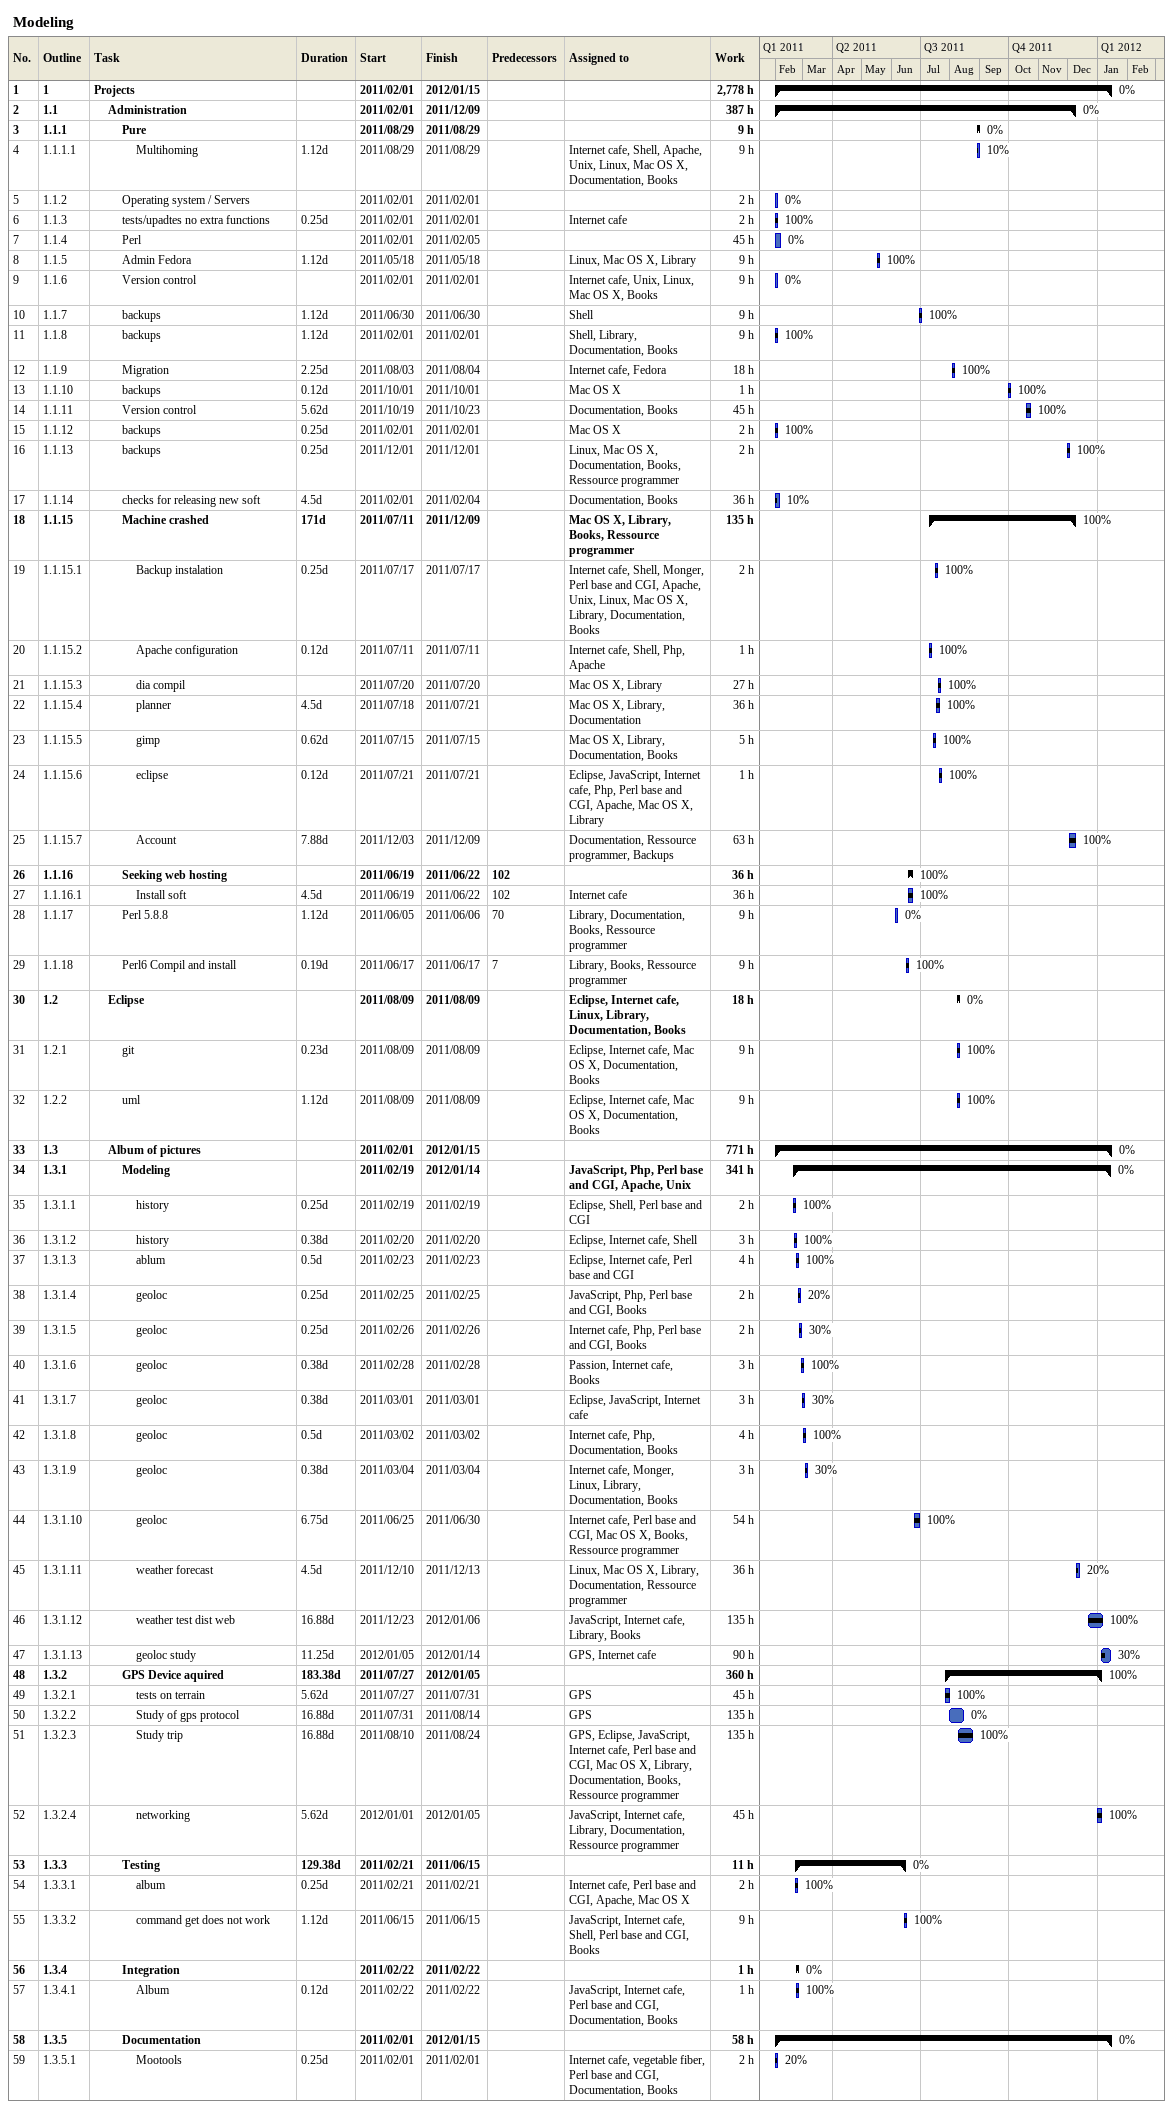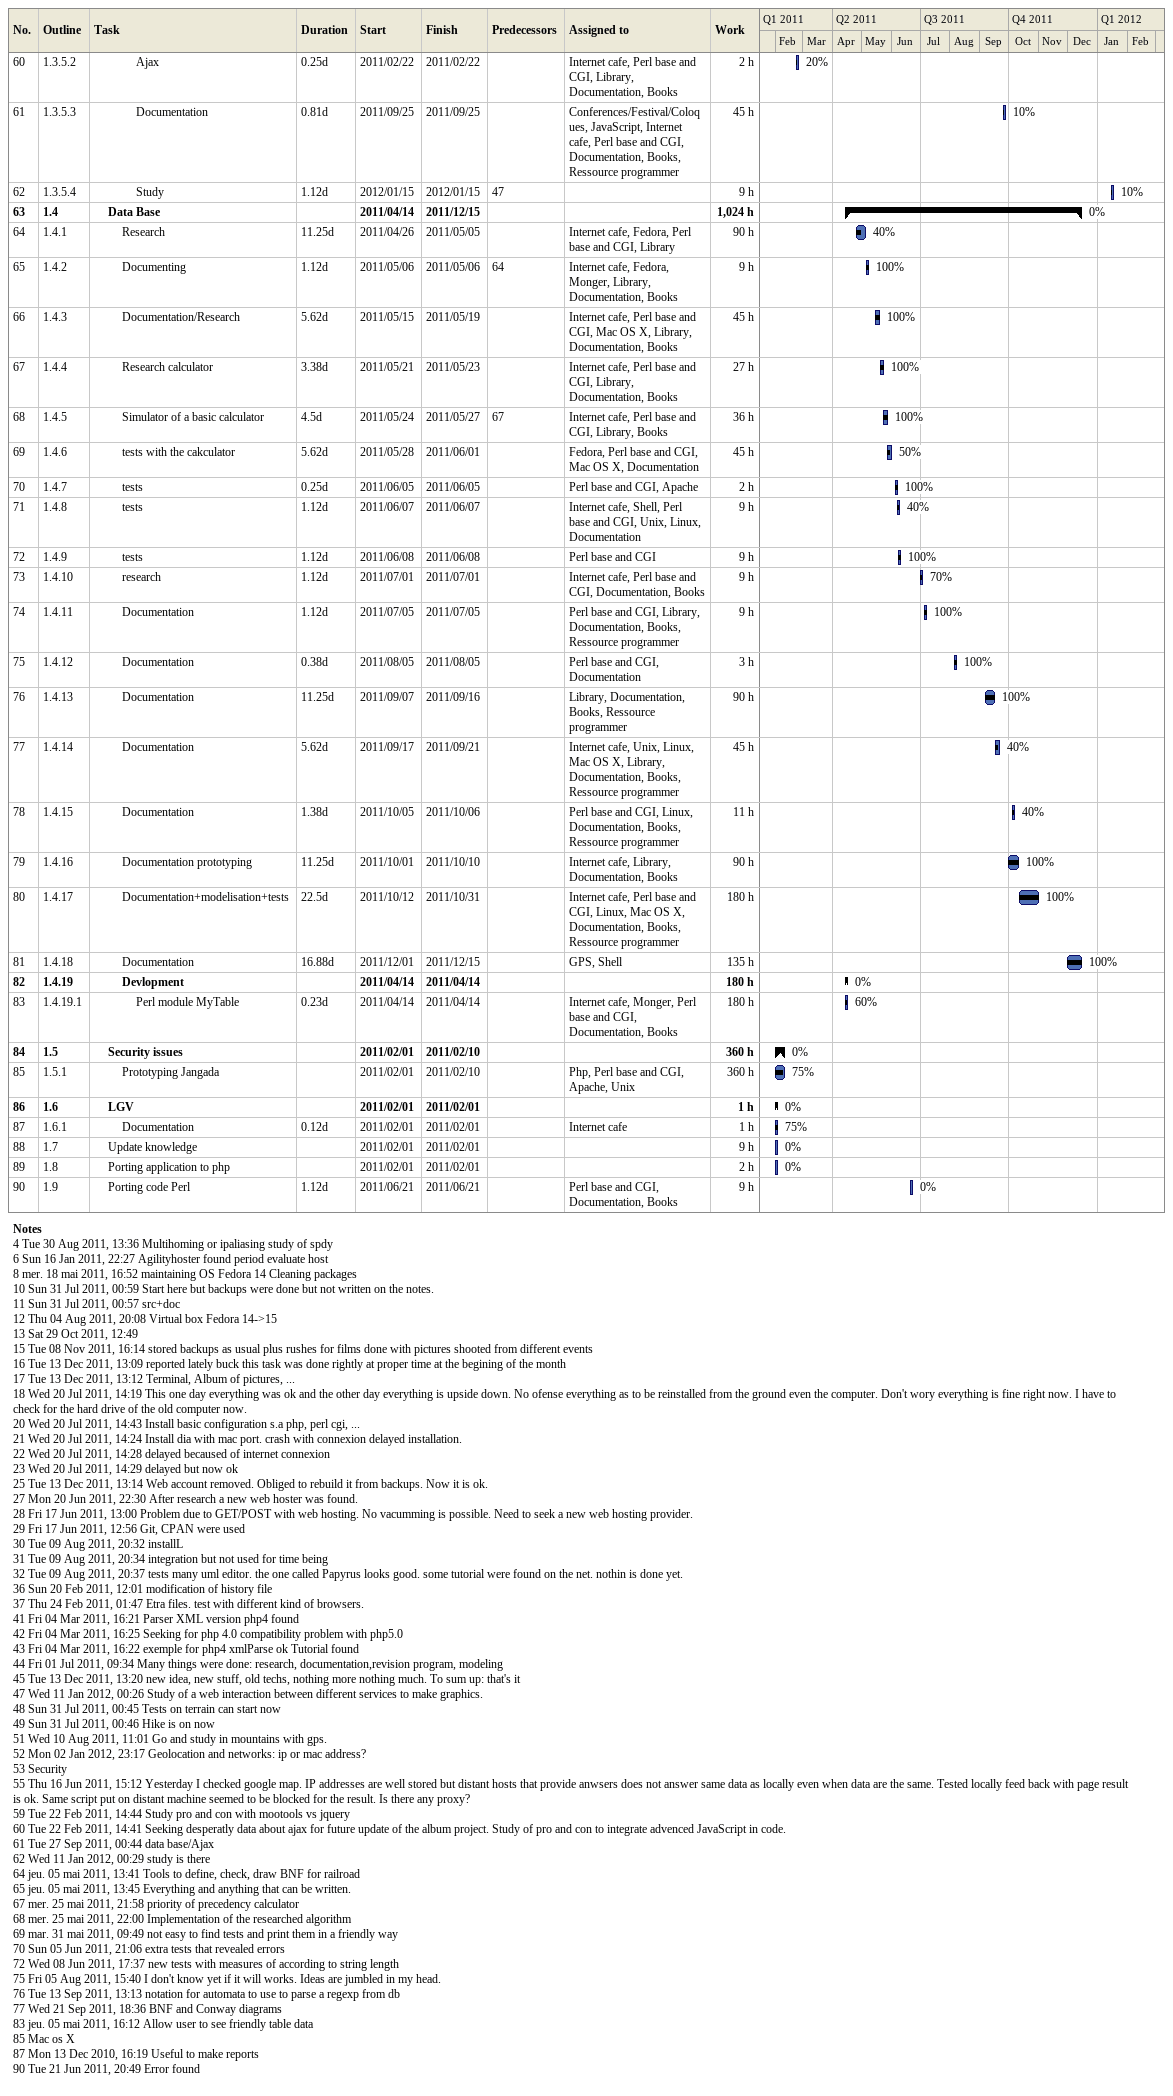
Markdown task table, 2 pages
Modeling

| ID | WBS | Task | Duration | Start | Finish | Predecessors | Resources | % complete | Work (h) |
|---|---|---|---|---|---|---|---|---|---|
| 1 | 1 | **Projects** |  | 2011-02-01 | 2012-01-15 |  |  | 0 | 2778 |
| 2 | 1.1 | **Administration** |  | 2011-02-01 | 2011-12-09 |  |  | 0 | 387 |
| 3 | 1.1.1 | **Pure** |  | 2011-08-29 | 2011-08-29 |  |  | 0 | 9 |
| 4 | 1.1.1.1 | Multihoming | 1.12d | 2011-08-29 | 2011-08-29 |  | Internet cafe, Shell, Apache, Unix, Linux, Mac OS X, Documentation, Books | 10 | 9 |
| 5 | 1.1.2 | Operating system / Servers |  | 2011-02-01 | 2011-02-01 |  |  | 0 | 2 |
| 6 | 1.1.3 | tests/upadtes no extra functions | 0.25d | 2011-02-01 | 2011-02-01 |  | Internet cafe | 100 | 2 |
| 7 | 1.1.4 | Perl |  | 2011-02-01 | 2011-02-05 |  |  | 0 | 45 |
| 8 | 1.1.5 | Admin Fedora | 1.12d | 2011-05-18 | 2011-05-18 |  | Linux, Mac OS X, Library | 100 | 9 |
| 9 | 1.1.6 | Version control |  | 2011-02-01 | 2011-02-01 |  | Internet cafe, Unix, Linux, Mac OS X, Books | 0 | 9 |
| 10 | 1.1.7 | backups | 1.12d | 2011-06-30 | 2011-06-30 |  | Shell | 100 | 9 |
| 11 | 1.1.8 | backups | 1.12d | 2011-02-01 | 2011-02-01 |  | Shell, Library, Documentation, Books | 100 | 9 |
| 12 | 1.1.9 | Migration | 2.25d | 2011-08-03 | 2011-08-04 |  | Internet cafe, Fedora | 100 | 18 |
| 13 | 1.1.10 | backups | 0.12d | 2011-10-01 | 2011-10-01 |  | Mac OS X | 100 | 1 |
| 14 | 1.1.11 | Version control | 5.62d | 2011-10-19 | 2011-10-23 |  | Documentation, Books | 100 | 45 |
| 15 | 1.1.12 | backups | 0.25d | 2011-02-01 | 2011-02-01 |  | Mac OS X | 100 | 2 |
| 16 | 1.1.13 | backups | 0.25d | 2011-12-01 | 2011-12-01 |  | Linux, Mac OS X, Documentation, Books, Ressource programmer | 100 | 2 |
| 17 | 1.1.14 | checks for releasing new soft | 4.5d | 2011-02-01 | 2011-02-04 |  | Documentation, Books | 10 | 36 |
| 18 | 1.1.15 | **Machine crashed** | 171d | 2011-07-11 | 2011-12-09 |  | Mac OS X, Library, Books, Ressource programmer | 100 | 135 |
| 19 | 1.1.15.1 | Backup instalation | 0.25d | 2011-07-17 | 2011-07-17 |  | Internet cafe, Shell, Monger, Perl base and CGI, Apache, Unix, Linux, Mac OS X, Library, Documentation, Books | 100 | 2 |
| 20 | 1.1.15.2 | Apache configuration | 0.12d | 2011-07-11 | 2011-07-11 |  | Internet cafe, Shell, Php, Apache | 100 | 1 |
| 21 | 1.1.15.3 | dia compil |  | 2011-07-20 | 2011-07-20 |  | Mac OS X, Library | 100 | 27 |
| 22 | 1.1.15.4 | planner | 4.5d | 2011-07-18 | 2011-07-21 |  | Mac OS X, Library, Documentation | 100 | 36 |
| 23 | 1.1.15.5 | gimp | 0.62d | 2011-07-15 | 2011-07-15 |  | Mac OS X, Library, Documentation, Books | 100 | 5 |
| 24 | 1.1.15.6 | eclipse | 0.12d | 2011-07-21 | 2011-07-21 |  | Eclipse, JavaScript, Internet cafe, Php, Perl base and CGI, Apache, Mac OS X, Library | 100 | 1 |
| 25 | 1.1.15.7 | Account | 7.88d | 2011-12-03 | 2011-12-09 |  | Documentation, Ressource programmer, Backups | 100 | 63 |
| 26 | 1.1.16 | **Seeking web hosting** |  | 2011-06-19 | 2011-06-22 | 102 |  | 100 | 36 |
| 27 | 1.1.16.1 | Install soft | 4.5d | 2011-06-19 | 2011-06-22 | 102 | Internet cafe | 100 | 36 |
| 28 | 1.1.17 | Perl 5.8.8 | 1.12d | 2011-06-05 | 2011-06-06 | 70 | Library, Documentation, Books, Ressource programmer | 0 | 9 |
| 29 | 1.1.18 | Perl6 Compil and install | 0.19d | 2011-06-17 | 2011-06-17 | 7 | Library, Books, Ressource programmer | 100 | 9 |
| 30 | 1.2 | **Eclipse** |  | 2011-08-09 | 2011-08-09 |  | Eclipse, Internet cafe, Linux, Library, Documentation, Books | 0 | 18 |
| 31 | 1.2.1 | git | 0.23d | 2011-08-09 | 2011-08-09 |  | Eclipse, Internet cafe, Mac OS X, Documentation, Books | 100 | 9 |
| 32 | 1.2.2 | uml | 1.12d | 2011-08-09 | 2011-08-09 |  | Eclipse, Internet cafe, Mac OS X, Documentation, Books | 100 | 9 |
| 33 | 1.3 | **Album of pictures** |  | 2011-02-01 | 2012-01-15 |  |  | 0 | 771 |
| 34 | 1.3.1 | **Modeling** |  | 2011-02-19 | 2012-01-14 |  | JavaScript, Php, Perl base and CGI, Apache, Unix | 0 | 341 |
| 35 | 1.3.1.1 | history | 0.25d | 2011-02-19 | 2011-02-19 |  | Eclipse, Shell, Perl base and CGI | 100 | 2 |
| 36 | 1.3.1.2 | history | 0.38d | 2011-02-20 | 2011-02-20 |  | Eclipse, Internet cafe, Shell | 100 | 3 |
| 37 | 1.3.1.3 | ablum | 0.5d | 2011-02-23 | 2011-02-23 |  | Eclipse, Internet cafe, Perl base and CGI | 100 | 4 |
| 38 | 1.3.1.4 | geoloc | 0.25d | 2011-02-25 | 2011-02-25 |  | JavaScript, Php, Perl base and CGI, Books | 20 | 2 |
| 39 | 1.3.1.5 | geoloc | 0.25d | 2011-02-26 | 2011-02-26 |  | Internet cafe, Php, Perl base and CGI, Books | 30 | 2 |
| 40 | 1.3.1.6 | geoloc | 0.38d | 2011-02-28 | 2011-02-28 |  | Passion, Internet cafe, Books | 100 | 3 |
| 41 | 1.3.1.7 | geoloc | 0.38d | 2011-03-01 | 2011-03-01 |  | Eclipse, JavaScript, Internet cafe | 30 | 3 |
| 42 | 1.3.1.8 | geoloc | 0.5d | 2011-03-02 | 2011-03-02 |  | Internet cafe, Php, Documentation, Books | 100 | 4 |
| 43 | 1.3.1.9 | geoloc | 0.38d | 2011-03-04 | 2011-03-04 |  | Internet cafe, Monger, Linux, Library, Documentation, Books | 30 | 3 |
| 44 | 1.3.1.10 | geoloc | 6.75d | 2011-06-25 | 2011-06-30 |  | Internet cafe, Perl base and CGI, Mac OS X, Books, Ressource programmer | 100 | 54 |
| 45 | 1.3.1.11 | weather forecast | 4.5d | 2011-12-10 | 2011-12-13 |  | Linux, Mac OS X, Library, Documentation, Ressource programmer | 20 | 36 |
| 46 | 1.3.1.12 | weather test dist web | 16.88d | 2011-12-23 | 2012-01-06 |  | JavaScript, Internet cafe, Library, Books | 100 | 135 |
| 47 | 1.3.1.13 | geoloc study | 11.25d | 2012-01-05 | 2012-01-14 |  | GPS, Internet cafe | 30 | 90 |
| 48 | 1.3.2 | **GPS Device aquired** | 183.38d | 2011-07-27 | 2012-01-05 |  |  | 100 | 360 |
| 49 | 1.3.2.1 | tests on terrain | 5.62d | 2011-07-27 | 2011-07-31 |  | GPS | 100 | 45 |
| 50 | 1.3.2.2 | Study of gps protocol | 16.88d | 2011-07-31 | 2011-08-14 |  | GPS | 0 | 135 |
| 51 | 1.3.2.3 | Study trip | 16.88d | 2011-08-10 | 2011-08-24 |  | GPS, Eclipse, JavaScript, Internet cafe, Perl base and CGI, Mac OS X, Library, Documentation, Books, Ressource programmer | 100 | 135 |
| 52 | 1.3.2.4 | networking | 5.62d | 2012-01-01 | 2012-01-05 |  | JavaScript, Internet cafe, Library, Documentation, Ressource programmer | 100 | 45 |
| 53 | 1.3.3 | **Testing** | 129.38d | 2011-02-21 | 2011-06-15 |  |  | 0 | 11 |
| 54 | 1.3.3.1 | album | 0.25d | 2011-02-21 | 2011-02-21 |  | Internet cafe, Perl base and CGI, Apache, Mac OS X | 100 | 2 |
| 55 | 1.3.3.2 | command get does not work | 1.12d | 2011-06-15 | 2011-06-15 |  | JavaScript, Internet cafe, Shell, Perl base and CGI, Books | 100 | 9 |
| 56 | 1.3.4 | **Integration** |  | 2011-02-22 | 2011-02-22 |  |  | 0 | 1 |
| 57 | 1.3.4.1 | Album | 0.12d | 2011-02-22 | 2011-02-22 |  | JavaScript, Internet cafe, Perl base and CGI, Documentation, Books | 100 | 1 |
| 58 | 1.3.5 | **Documentation** |  | 2011-02-01 | 2012-01-15 |  |  | 0 | 58 |
| 59 | 1.3.5.1 | Mootools | 0.25d | 2011-02-01 | 2011-02-01 |  | Internet cafe, vegetable fiber, Perl base and CGI, Documentation, Books | 20 | 2 |
| 60 | 1.3.5.2 | Ajax | 0.25d | 2011-02-22 | 2011-02-22 |  | Internet cafe, Perl base and CGI, Library, Documentation, Books | 20 | 2 |
| 61 | 1.3.5.3 | Documentation | 0.81d | 2011-09-25 | 2011-09-25 |  | Conferences/Festival/Coloques, JavaScript, Internet cafe, Perl base and CGI, Documentation, Books, Ressource programmer | 10 | 45 |
| 62 | 1.3.5.4 | Study | 1.12d | 2012-01-15 | 2012-01-15 | 47 |  | 10 | 9 |
| 63 | 1.4 | **Data Base** |  | 2011-04-14 | 2011-12-15 |  |  | 0 | 1024 |
| 64 | 1.4.1 | Research | 11.25d | 2011-04-26 | 2011-05-05 |  | Internet cafe, Fedora, Perl base and CGI, Library | 40 | 90 |
| 65 | 1.4.2 | Documenting | 1.12d | 2011-05-06 | 2011-05-06 | 64 | Internet cafe, Fedora, Monger, Library, Documentation, Books | 100 | 9 |
| 66 | 1.4.3 | Documentation/Research | 5.62d | 2011-05-15 | 2011-05-19 |  | Internet cafe, Perl base and CGI, Mac OS X, Library, Documentation, Books | 100 | 45 |
| 67 | 1.4.4 | Research calculator | 3.38d | 2011-05-21 | 2011-05-23 |  | Internet cafe, Perl base and CGI, Library, Documentation, Books | 100 | 27 |
| 68 | 1.4.5 | Simulator of a basic calculator | 4.5d | 2011-05-24 | 2011-05-27 | 67 | Internet cafe, Perl base and CGI, Library, Books | 100 | 36 |
| 69 | 1.4.6 | tests with the cakculator | 5.62d | 2011-05-28 | 2011-06-01 |  | Fedora, Perl base and CGI, Mac OS X, Documentation | 50 | 45 |
| 70 | 1.4.7 | tests | 0.25d | 2011-06-05 | 2011-06-05 |  | Perl base and CGI, Apache | 100 | 2 |
| 71 | 1.4.8 | tests | 1.12d | 2011-06-07 | 2011-06-07 |  | Internet cafe, Shell, Perl base and CGI, Unix, Linux, Documentation | 40 | 9 |
| 72 | 1.4.9 | tests | 1.12d | 2011-06-08 | 2011-06-08 |  | Perl base and CGI | 100 | 9 |
| 73 | 1.4.10 | research | 1.12d | 2011-07-01 | 2011-07-01 |  | Internet cafe, Perl base and CGI, Documentation, Books | 70 | 9 |
| 74 | 1.4.11 | Documentation | 1.12d | 2011-07-05 | 2011-07-05 |  | Perl base and CGI, Library, Documentation, Books, Ressource programmer | 100 | 9 |
| 75 | 1.4.12 | Documentation | 0.38d | 2011-08-05 | 2011-08-05 |  | Perl base and CGI, Documentation | 100 | 3 |
| 76 | 1.4.13 | Documentation | 11.25d | 2011-09-07 | 2011-09-16 |  | Library, Documentation, Books, Ressource programmer | 100 | 90 |
| 77 | 1.4.14 | Documentation | 5.62d | 2011-09-17 | 2011-09-21 |  | Internet cafe, Unix, Linux, Mac OS X, Library, Documentation, Books, Ressource programmer | 40 | 45 |
| 78 | 1.4.15 | Documentation | 1.38d | 2011-10-05 | 2011-10-06 |  | Perl base and CGI, Linux, Documentation, Books, Ressource programmer | 40 | 11 |
| 79 | 1.4.16 | Documentation prototyping | 11.25d | 2011-10-01 | 2011-10-10 |  | Internet cafe, Library, Documentation, Books | 100 | 90 |
| 80 | 1.4.17 | Documentation+modelisation+tests | 22.5d | 2011-10-12 | 2011-10-31 |  | Internet cafe, Perl base and CGI, Linux, Mac OS X, Documentation, Books, Ressource programmer | 100 | 180 |
| 81 | 1.4.18 | Documentation | 16.88d | 2011-12-01 | 2011-12-15 |  | GPS, Shell | 100 | 135 |
| 82 | 1.4.19 | **Devlopment** |  | 2011-04-14 | 2011-04-14 |  |  | 0 | 180 |
| 83 | 1.4.19.1 | Perl module MyTable | 0.23d | 2011-04-14 | 2011-04-14 |  | Internet cafe, Monger, Perl base and CGI, Documentation, Books | 60 | 180 |
| 84 | 1.5 | **Security issues** |  | 2011-02-01 | 2011-02-10 |  |  | 0 | 360 |
| 85 | 1.5.1 | Prototyping Jangada |  | 2011-02-01 | 2011-02-10 |  | Php, Perl base and CGI, Apache, Unix | 75 | 360 |
| 86 | 1.6 | **LGV** |  | 2011-02-01 | 2011-02-01 |  |  | 0 | 1 |
| 87 | 1.6.1 | Documentation | 0.12d | 2011-02-01 | 2011-02-01 |  | Internet cafe | 75 | 1 |
| 88 | 1.7 | Update knowledge |  | 2011-02-01 | 2011-02-01 |  |  | 0 | 9 |
| 89 | 1.8 | Porting application to php |  | 2011-02-01 | 2011-02-01 |  |  | 0 | 2 |
| 90 | 1.9 | Porting code Perl | 1.12d | 2011-06-21 | 2011-06-21 |  | Perl base and CGI, Documentation, Books | 0 | 9 |

Notes
- 4: Tue 30 Aug 2011, 13:36 Multihoming or ipaliasing study of spdy
- 6: Sun 16 Jan 2011, 22:27 Agilityhoster found period evaluate host
- 8: mer. 18 mai 2011, 16:52 maintaining OS Fedora 14 Cleaning packages
- 10: Sun 31 Jul 2011, 00:59 Start here but backups were done but not written on the notes.
- 11: Sun 31 Jul 2011, 00:57 src+doc
- 12: Thu 04 Aug 2011, 20:08 Virtual box Fedora 14->15
- 13: Sat 29 Oct 2011, 12:49
- 15: Tue 08 Nov 2011, 16:14 stored backups as usual plus rushes for films done with pictures shooted from different events
- 16: Tue 13 Dec 2011, 13:09 reported lately buck this task was done rightly at proper time at the begining of the month
- 17: Tue 13 Dec 2011, 13:12 Terminal, Album of pictures, ...
- 18: Wed 20 Jul 2011, 14:19 This one day everything was ok and the other day everything is upside down. No ofense everything as to be reinstalled from the ground even the computer. Don't wory everything is fine right now. I have to check for the hard drive of the old computer now.
- 20: Wed 20 Jul 2011, 14:43 Install basic configuration s.a php, perl cgi, ...
- 21: Wed 20 Jul 2011, 14:24 Install dia with mac port. crash with connexion delayed installation.
- 22: Wed 20 Jul 2011, 14:28 delayed becaused of internet connexion
- 23: Wed 20 Jul 2011, 14:29 delayed but now ok
- 25: Tue 13 Dec 2011, 13:14 Web account removed. Obliged to rebuild it from backups. Now it is ok.
- 27: Mon 20 Jun 2011, 22:30 After research a new web hoster was found.
- 28: Fri 17 Jun 2011, 13:00 Problem due to GET/POST with web hosting. No vacumming is possible. Need to seek a new web hosting provider.
- 29: Fri 17 Jun 2011, 12:56 Git, CPAN were used
- 30: Tue 09 Aug 2011, 20:32 installL
- 31: Tue 09 Aug 2011, 20:34 integration but not used for time being
- 32: Tue 09 Aug 2011, 20:37 tests many uml editor. the one called Papyrus looks good. some tutorial were found on the net. nothin is done yet.
- 36: Sun 20 Feb 2011, 12:01 modification of history file
- 37: Thu 24 Feb 2011, 01:47 Etra files. test with different kind of browsers.
- 41: Fri 04 Mar 2011, 16:21 Parser XML version php4 found
- 42: Fri 04 Mar 2011, 16:25 Seeking for php 4.0 compatibility problem with php5.0
- 43: Fri 04 Mar 2011, 16:22 exemple for php4 xmlParse ok Tutorial found
- 44: Fri 01 Jul 2011, 09:34 Many things were done: research, documentation,revision program, modeling
- 45: Tue 13 Dec 2011, 13:20 new idea, new stuff, old techs, nothing more nothing much. To sum up: that's it
- 47: Wed 11 Jan 2012, 00:26 Study of a web interaction between different services to make graphics.
- 48: Sun 31 Jul 2011, 00:45 Tests on terrain can start now
- 49: Sun 31 Jul 2011, 00:46 Hike is on now
- 51: Wed 10 Aug 2011, 11:01 Go and study in mountains with gps.
- 52: Mon 02 Jan 2012, 23:17 Geolocation and networks: ip or mac address?
- 53: Security
- 55: Thu 16 Jun 2011, 15:12 Yesterday I checked google map. IP addresses are well stored but distant hosts that provide anwsers does not answer same data as locally even when data are the same. Tested locally feed back with page result is ok. Same script put on distant machine seemed to be blocked for the result. Is there any proxy?
- 59: Tue 22 Feb 2011, 14:44 Study pro and con with mootools vs jquery
- 60: Tue 22 Feb 2011, 14:41 Seeking desperatly data about ajax for future update of the album project. Study of pro and con to integrate advenced JavaScript in code.
- 61: Tue 27 Sep 2011, 00:44 data base/Ajax
- 62: Wed 11 Jan 2012, 00:29 study is there
- 64: jeu. 05 mai 2011, 13:41 Tools to define, check, draw BNF for railroad
- 65: jeu. 05 mai 2011, 13:45 Everything and anything that can be written.
- 67: mer. 25 mai 2011, 21:58 priority of precedency calculator
- 68: mer. 25 mai 2011, 22:00 Implementation of the researched algorithm
- 69: mar. 31 mai 2011, 09:49 not easy to find tests and print them in a friendly way
- 70: Sun 05 Jun 2011, 21:06 extra tests that revealed errors
- 72: Wed 08 Jun 2011, 17:37 new tests with measures of according to string length
- 75: Fri 05 Aug 2011, 15:40 I don't know yet if it will works. Ideas are jumbled in my head.
- 76: Tue 13 Sep 2011, 13:13 notation for automata to use to parse a regexp from db
- 77: Wed 21 Sep 2011, 18:36 BNF and Conway diagrams
- 83: jeu. 05 mai 2011, 16:12 Allow user to see friendly table data
- 85: Mac os X
- 87: Mon 13 Dec 2010, 16:19 Useful to make reports
- 90: Tue 21 Jun 2011, 20:49 Error found
